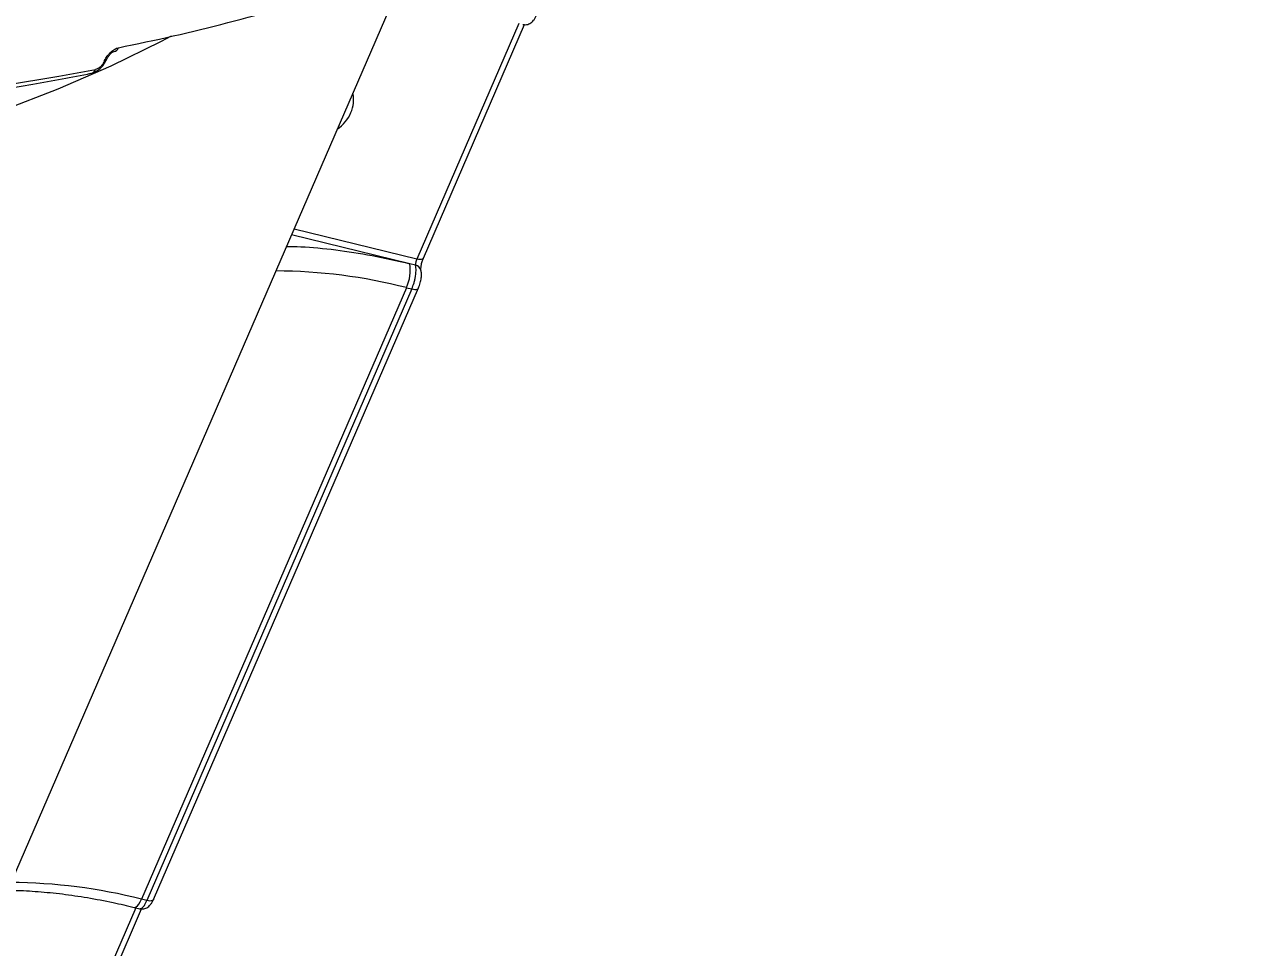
# Model space of a CAD drawing. Header units: millimetres. Extents: x -5873 to 5805, y -5301 to 4302.
# Drawn here: x 54.9 to 192.4, y 305.6 to 408.9 of the extents above; entities that cross this region are included whole.
import ezdxf

# ---------------------------------------------------------------- set-up
doc = ezdxf.new("R2010")
doc.units = ezdxf.units.MM
for name, color, linetype in [('DIKOM_ОБЪЕКТ', 7, 'Continuous'), ('DIKOM_РАЗМЕР_ЗОНА', 7, 'Continuous'), ('DIKOM_РАЗМЕР_ОБЪЕКТА', 7, 'Continuous')]:
    doc.layers.add(name, color=color, linetype=linetype)
doc.styles.add('style1', font='arial.ttf', dxfattribs={"width": 0.8})
doc.dimstyles.new('1-50', dxfattribs={"dimtxt": 300, "dimasz": 200, "dimexe": 100, "dimexo": 0, "dimgap": 100, "dimtad": 1, "dimtxsty": 'style1', "dimcen": 200, "dimclrd": 7, "dimclre": 7, "dimclrt": 7, "dimadec": 1, "dimazin": 2, "dimtfac": 1, "dimtmove": 0, "dimatfit": 2, "dimfxl": 0, "dimlwd": 25, "dimlwe": 18, "dimarcsym": 0})

# ---------------------------------------------------------------- blocks, each defined once
blk = doc.blocks.new('*D9')
at = {"layer": 'Defpoints', "color": 0, "transparency": 16777216}
for p in [(1338.11, 2802.44), (-4588.97, -1585.51), (-117.5, -1585.51)]:
    blk.add_point(p, dxfattribs=at)
at = {"layer": 'DIKOM_РАЗМЕР_ОБЪЕКТА', "color": 7, "lineweight": 18, "transparency": 16777216}
for p, q in [((1338.11, 2802.44), (-4688.97, 2802.44)), ((-117.5, -1585.51), (-4688.97, -1585.51))]:
    blk.add_line(p, q, dxfattribs=at)
at = {"layer": 'DIKOM_РАЗМЕР_ОБЪЕКТА', "color": 7, "lineweight": 25, "transparency": 16777216}
blk.add_line((-4588.97, 2602.44), (-4588.97, -1385.51), dxfattribs=at)
at = {"layer": 'DIKOM_РАЗМЕР_ОБЪЕКТА', "color": 7, "transparency": 16777216}
for points in [[(-4622.31, 2602.44), (-4555.64, 2602.44), (-4588.97, 2802.44)], [(-4622.31, -1385.51), (-4555.64, -1385.51), (-4588.97, -1585.51)]]:
    blk.add_solid(points, dxfattribs=at)
at = {"layer": 'DIKOM_РАЗМЕР_ОБЪЕКТА', "color": 7, "transparency": 16777216, "insert": (-4842.15, 460.98), "char_height": 300, "attachment_point": 5, "rotation": 90, "style": 'style1'}
blk.add_mtext('4400', dxfattribs=at)
blk = doc.blocks.new('*D10')
at = {"layer": 'Defpoints', "color": 0, "transparency": 16777216}
for p in [(4304.51, 1053.39), (-1538.59, -1332.39), (4304.51, -4224.84)]:
    blk.add_point(p, dxfattribs=at)
at = {"layer": 'DIKOM_РАЗМЕР_ОБЪЕКТА', "color": 7, "lineweight": 18, "transparency": 16777216}
for p, q in [((4304.51, 1053.39), (4304.51, -4324.84)), ((-1538.59, -1332.39), (-1538.59, -4324.84))]:
    blk.add_line(p, q, dxfattribs=at)
at = {"layer": 'DIKOM_РАЗМЕР_ОБЪЕКТА', "color": 7, "lineweight": 25, "transparency": 16777216}
blk.add_line((-1338.59, -4224.84), (4104.51, -4224.84), dxfattribs=at)
at = {"layer": 'DIKOM_РАЗМЕР_ОБЪЕКТА', "color": 7, "transparency": 16777216}
for points in [[(-1338.59, -4191.51), (-1338.59, -4258.18), (-1538.59, -4224.84)], [(4104.51, -4191.51), (4104.51, -4258.18), (4304.51, -4224.84)]]:
    blk.add_solid(points, dxfattribs=at)
at = {"layer": 'DIKOM_РАЗМЕР_ОБЪЕКТА', "color": 7, "transparency": 16777216, "insert": (1679.28, -3971.67), "char_height": 300, "attachment_point": 5, "style": 'style1'}
blk.add_mtext('5850', dxfattribs=at)
blk = doc.blocks.new('*D11')
at = {"layer": 'Defpoints', "color": 0, "transparency": 16777216}
for p in [(-510, 4302.44), (-5422.89, -3651.6), (284.83, -3651.6)]:
    blk.add_point(p, dxfattribs=at)
at = {"layer": 'DIKOM_РАЗМЕР_ЗОНА', "color": 7, "lineweight": 18, "transparency": 16777216}
for p, q in [((-510, 4302.44), (-5522.89, 4302.44)), ((284.83, -3651.6), (-5522.89, -3651.6))]:
    blk.add_line(p, q, dxfattribs=at)
at = {"layer": 'DIKOM_РАЗМЕР_ЗОНА', "color": 7, "lineweight": 25, "transparency": 16777216}
blk.add_line((-5422.89, 4102.44), (-5422.89, -3451.6), dxfattribs=at)
at = {"layer": 'DIKOM_РАЗМЕР_ЗОНА', "color": 7, "transparency": 16777216}
for points in [[(-5456.22, 4102.44), (-5389.56, 4102.44), (-5422.89, 4302.44)], [(-5456.22, -3451.6), (-5389.56, -3451.6), (-5422.89, -3651.6)]]:
    blk.add_solid(points, dxfattribs=at)
at = {"layer": 'DIKOM_РАЗМЕР_ЗОНА', "color": 7, "transparency": 16777216, "insert": (-5676.06, -474.49), "char_height": 300, "attachment_point": 5, "rotation": 90, "style": 'style1'}
blk.add_mtext('7950', dxfattribs=at)

msp = doc.modelspace()

# ---------------------------------------------------------------- linework, layer by layer
at = {"layer": 'DIKOM_ОБЪЕКТ', "color": 7, "linetype": 'Continuous', "lineweight": 15}
for p, q in [((-19.676, 144.136), (96.755, 413.026)), ((110.24, 409.058), (98.81, 382.661)), ((99.557, 382.781), (110.882, 408.935)), ((63.835, 404.843), (63.863, 404.908)), ((64.069, 404.995), (64.098, 405.061)), ((98.024, 382.159), (84.794, 385.402)), ((98.81, 382.661), (85.066, 386.03)), ((98.666, 382.001), (98.024, 382.159)), ((97.65, 379.472), (67.988, 310.97)), ((69.341, 310.942), (99.003, 379.444)), ((97.65, 379.472), (98.256, 379.324)), ((98.256, 379.324), (68.594, 310.822)), ((68.594, 310.822), (67.988, 310.97)), ((67.355, 310.018), (55.925, 283.621)), ((56.672, 283.742), (67.997, 309.896)), ((67.171, 310.064), (67.797, 309.91))]:
    msp.add_line(p, q, dxfattribs=at)
at = {"layer": 'DIKOM_ОБЪЕКТ', "color": 7, "linetype": 'Continuous', "lineweight": 15, "flags": 128}
for points in [[(71.303, 407.653), (70.177, 407.06), (64.549, 404.295), (58.64, 401.713), (52.455, 399.318), (45.999, 397.11), (39.28, 395.092), (32.302, 393.266), (25.074, 391.634), (17.6, 390.196), (9.889, 388.956), (1.947, 387.913), (-6.218, 387.068), (-14.599, 386.423), (-23.188, 385.978), (-31.976, 385.733), (-40.956, 385.689), (-50.119, 385.846), (-59.457, 386.203), (-68.961, 386.76), (-78.623, 387.517), (-88.432, 388.473)], [(99.557, 382.781), (99.547, 382.762), (99.489, 382.697), (99.4, 382.65), (99.282, 382.622), (99.141, 382.614), (98.982, 382.627), (98.81, 382.661)], [(98.256, 379.324), (98.427, 379.291), (98.586, 379.277), (98.727, 379.285), (98.844, 379.312), (98.934, 379.359), (98.992, 379.424), (99.001, 379.439)], [(67.176, 310.062), (67.242, 310.058), (67.382, 310.106), (67.533, 310.228), (67.688, 310.417), (67.842, 310.668), (67.988, 310.97)], [(69.341, 310.942), (69.33, 310.922), (69.272, 310.857), (69.182, 310.81), (69.065, 310.782), (68.924, 310.775), (68.765, 310.788), (68.594, 310.822)]]:
    msp.add_lwpolyline(points, dxfattribs=at)
at = {"layer": 'DIKOM_ОБЪЕКТ', "color": 7, "linetype": 'Continuous', "lineweight": 15}
for centre, radius, start, end in [((20.228, 631.341), 229.483, 281.35284, 287.62597), ((64.758, 406.585), 0.686, 283.46999, 339.7627), ((63.81, 405.137), 0.295, 274.74297, 331.2747), ((63.839, 405.202), 0.294, 274.69742, 331.76022), ((-1.115, 745.315), 347.348, 269.68054, 280.60821), ((62.186, 404.141), 0.685, 282.51895, 339.76964), ((88.293, 400.479), 3.449, 335.95883, 12.86866), ((87.351, 400.899), 4.48, 304.87711, 335.9561), ((93.524, 381.416), 4.56, 334.77116, 9.37006), ((82.913, 322.334), 59.008, 75.53751, 89.88012), ((98.488, 381.201), 0.82, 16.25138, 77.50135), ((53.25, 253.829), 59.011, 75.53786, 89.87966)]:
    msp.add_arc(centre, radius, start, end, dxfattribs=at)
for points, knots in [([(110.669, 408.953), (110.79, 408.935), (111.068, 408.893), (111.484, 409.041), (111.831, 409.336), (112.077, 409.676), (112.175, 409.876), (112.223, 409.976)], [0, 0, 0, 0, 0.1842329, 0.4243381, 0.7037131, 0.8516407, 1, 1, 1, 1]), ([(63.863, 404.908), (63.903, 404.992), (63.983, 405.16), (64.149, 405.411), (64.339, 405.648), (64.617, 405.93), (64.996, 406.218), (65.266, 406.305), (65.402, 406.348)], [0, 0, 0, 0, 0.1253216, 0.2510332, 0.3755157, 0.5012818, 0.7504643, 1, 1, 1, 1]), ([(64.098, 405.061), (64.123, 405.115), (64.175, 405.223), (64.278, 405.383), (64.392, 405.529), (64.511, 405.657), (64.629, 405.762), (64.776, 405.869), (64.86, 405.898), (64.915, 405.918)], [0, 0, 0, 0, 0.1290885, 0.2562199, 0.3832566, 0.5089513, 0.6346573, 0.7586372, 1, 1, 1, 1]), ([(62.339, 403.473), (62.51, 403.525), (62.848, 403.627), (63.359, 404.002), (63.801, 404.479), (63.98, 404.824), (64.069, 404.995)], [0, 0, 0, 0, 0.2581, 0.5100512, 0.7571595, 1, 1, 1, 1]), ([(63.835, 404.843), (63.809, 404.788), (63.757, 404.678), (63.648, 404.514), (63.525, 404.359), (63.343, 404.175), (63.095, 403.987), (62.918, 403.932), (62.829, 403.904)], [0, 0, 0, 0, 0.1257281, 0.2511198, 0.3758857, 0.5013765, 0.7504626, 1, 1, 1, 1]), ([(-3.591, 397.556), (-1.801, 397.558), (2.785, 397.565), (10.001, 397.756), (18.068, 398.107), (25.968, 398.622), (33.705, 399.294), (41.271, 400.123), (48.657, 401.112), (55.698, 402.215), (60.18, 403.069), (62.334, 403.479)], [0, 0, 0, 0, 0.0747079, 0.1914471, 0.3081971, 0.4249527, 0.5417103, 0.6584676, 0.7752222, 0.8919767, 1, 1, 1, 1]), ([(84.222, 384.08), (84.756, 384.077), (86.497, 384.068), (89.708, 383.738), (93.777, 383.132), (96.608, 382.483), (98.024, 382.159)], [0, 0, 0, 0, 0.1287336, 0.4191616, 0.7095577, 1, 1, 1, 1]), ([(98.81, 382.661), (98.787, 382.604), (98.753, 382.518), (98.716, 382.391), (98.687, 382.272), (98.668, 382.16), (98.661, 382.062), (98.664, 382.022), (98.666, 382.001)], [0, 0, 0, 0, 0.2442874, 0.3708798, 0.5000509, 0.7197679, 0.852435, 1, 1, 1, 1]), ([(99.275, 381.431), (99.273, 381.442), (99.269, 381.465), (99.266, 381.55), (99.272, 381.675), (99.291, 381.844), (99.327, 382.051), (99.383, 382.287), (99.46, 382.541), (99.522, 382.696), (99.555, 382.777)], [0, 0, 0, 0, 0.0912509, 0.1916934, 0.3016877, 0.4217237, 0.5518572, 0.6918337, 0.8409588, 1, 1, 1, 1]), ([(98.256, 379.324), (98.342, 379.547), (98.475, 379.889), (98.603, 380.401), (98.691, 380.866), (98.733, 381.314), (98.727, 381.725), (98.687, 381.904), (98.666, 382.001)], [0, 0, 0, 0, 0.2414645, 0.3687537, 0.5000403, 0.70102, 0.8383498, 1, 1, 1, 1]), ([(99.001, 379.439), (99.038, 379.531), (99.11, 379.71), (99.224, 380.093), (99.315, 380.558), (99.346, 381.052), (99.298, 381.308), (99.275, 381.431)], [0, 0, 0, 0, 0.144843, 0.2823289, 0.5399273, 0.7783119, 1, 1, 1, 1]), ([(52.992, 311.957), (53.273, 311.96), (54.364, 311.974), (56.414, 311.852), (59.116, 311.589), (61.926, 311.172), (64.615, 310.669), (66.386, 310.243), (67.175, 310.054)], [0, 0, 0, 0, 0.0675644, 0.2620961, 0.4567755, 0.6512009, 0.8447411, 1, 1, 1, 1]), ([(67.784, 309.914), (67.905, 309.895), (68.184, 309.854), (68.6, 310.002), (68.946, 310.297), (69.192, 310.637), (69.29, 310.837), (69.339, 310.937)], [0, 0, 0, 0, 0.1843086, 0.4243619, 0.7037254, 0.8516468, 1, 1, 1, 1]), ([(67.797, 309.913), (67.862, 309.914), (67.971, 309.915), (68.15, 310.074), (68.354, 310.327), (68.499, 310.626), (68.594, 310.822)], [0, 0, 0, 0, 0.2798119, 0.4688942, 0.6521992, 1, 1, 1, 1])]:
    msp.add_open_spline(points, degree=3, knots=knots, dxfattribs=at)

# ---------------------------------------------------------------- dimensions: what is measured, and where the dimension line sits
at = {"layer": 'DIKOM_РАЗМЕР_ЗОНА'}
dim = msp.add_linear_dim(base=(-5422.889, -3651.603), p1=(-510.005, 4302.437), p2=(284.83, -3651.603), angle=90, text='7950', dimstyle='1-50', dxfattribs=at)
dim.commit()
dim.dimension.update_dxf_attribs({"geometry": '*D11', "text_midpoint": (-5422.889, -474.491), "dimtype": 160})
at = {"layer": 'DIKOM_РАЗМЕР_ОБЪЕКТА'}
dim = msp.add_linear_dim(base=(-4588.973, -1585.515), p1=(1338.114, 2802.437), p2=(-117.504, -1585.515), angle=90, text='4400', dimstyle='1-50', dxfattribs=at)
dim.commit()
dim.dimension.update_dxf_attribs({"geometry": '*D9', "text_midpoint": (-4588.973, 460.978), "dimtype": 160})
dim = msp.add_linear_dim(base=(4304.512, -4224.842), p1=(-1538.592, -1332.389), p2=(4304.512, 1053.391), text='5850', dimstyle='1-50', dxfattribs=at)
dim.commit()
dim.dimension.update_dxf_attribs({"geometry": '*D10', "text_midpoint": (1679.282, -4224.842), "dimtype": 160})

doc.saveas('drawing.dxf')
